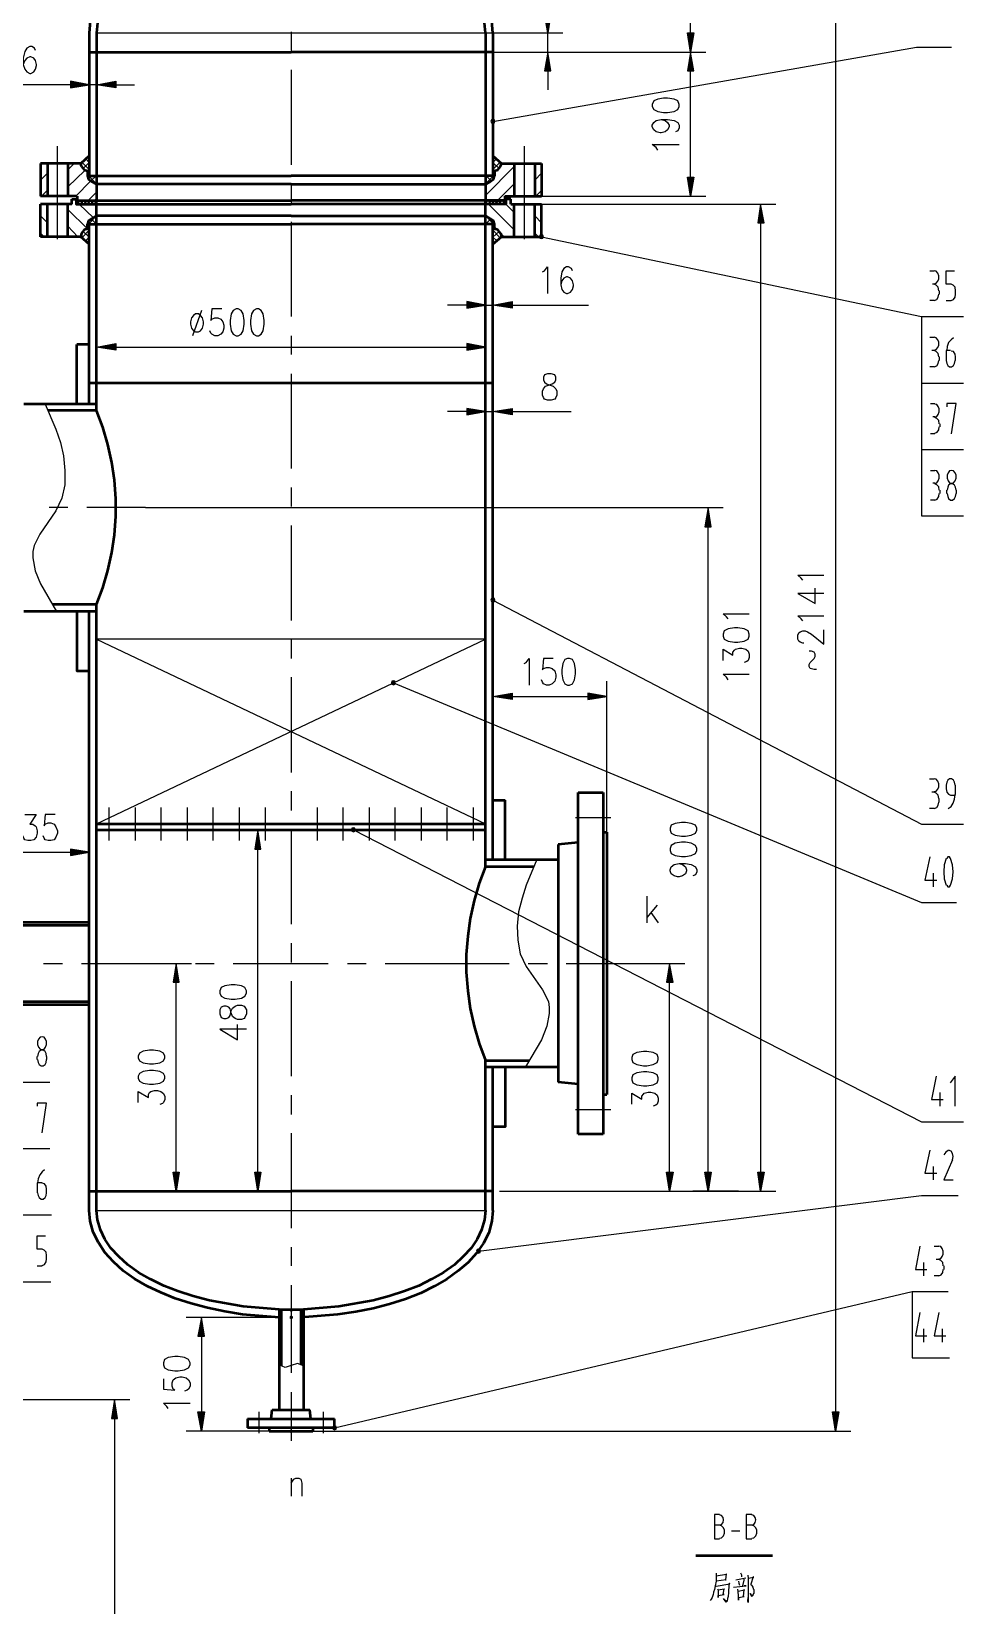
# Model space of a CAD drawing. Header units: millimetres. Extents: x -892 to 4698, y -3687 to 4524.
# Drawn here: x 1152 to 2379, y -521 to 1551 of the extents above; entities that cross this region are included whole.
import ezdxf

# ---------------------------------------------------------------- set-up
doc = ezdxf.new("R2010")
doc.units = ezdxf.units.MM
doc.layers.add('1', color=7, linetype='Continuous')

msp = doc.modelspace()

# ---------------------------------------------------------------- hatches: boundary and pattern name
h = msp.add_hatch(color=0)
h.dxf.hatch_style = 2
h.paths.add_polyline_path([(1827.3, 1574.2), (1835.8, 1574.2), (1831.9, 1549.4)])
h = msp.add_hatch(color=0)
h.dxf.hatch_style = 2
h.paths.add_polyline_path([(2015.6, 1549.4), (2024.1, 1549.4), (2019.5, 1524)])
h = msp.add_hatch(color=0)
h.dxf.hatch_style = 2
h.paths.add_polyline_path([(1827.3, 1499.2), (1835.8, 1499.2), (1831.9, 1524)])
h = msp.add_hatch(color=0)
h.dxf.hatch_style = 2
h.paths.add_polyline_path([(2015.6, 1499.2), (2024.1, 1499.2), (2019.5, 1524)])
h = msp.add_hatch(color=0)
h.dxf.hatch_style = 2
h.paths.add_polyline_path([(1203, 1485.5), (1203, 1477), (1227.7, 1481)])
h = msp.add_hatch(color=0)
h.dxf.hatch_style = 2
h.paths.add_polyline_path([(1262.9, 1485.5), (1262.9, 1477), (1237.5, 1481)])
h = msp.add_hatch(color=0)
h.dxf.hatch_style = 2
h.paths.add_polyline_path([(2015.6, 1359.1), (2024.1, 1359.1), (2019.5, 1334.3)])
h = msp.add_hatch(color=0)
h.dxf.hatch_style = 2
h.paths.add_polyline_path([(1237.5, 1322.6), (1236.8, 1323.2), (1236.8, 1324.5), (1237.5, 1325.2), (1238.8, 1324.5), (1238.8, 1323.2)])
h = msp.add_hatch(color=0)
h.dxf.hatch_style = 2
h.paths.add_polyline_path([(2108.2, 1299.1), (2116.6, 1299.1), (2112.1, 1323.9)])
h = msp.add_hatch(color=0)
h.dxf.hatch_style = 2
h.paths.add_polyline_path([(1725, 1195.5), (1725, 1187), (1749.7, 1190.9)])
h = msp.add_hatch(color=0)
h.dxf.hatch_style = 2
h.paths.add_polyline_path([(1784.9, 1195.5), (1784.9, 1187), (1759.5, 1190.9)])
h = msp.add_hatch(color=0)
h.dxf.hatch_style = 2
h.paths.add_polyline_path([(1262.9, 1140.1), (1262.9, 1131.6), (1237.5, 1135.6)])
h = msp.add_hatch(color=0)
h.dxf.hatch_style = 2
h.paths.add_polyline_path([(1725, 1140.1), (1725, 1131.6), (1749.7, 1135.6)])
h = msp.add_hatch(color=0)
h.dxf.hatch_style = 2
h.paths.add_polyline_path([(1725, 1054.7), (1725, 1046.3), (1749.7, 1050.8)])
h = msp.add_hatch(color=0)
h.dxf.hatch_style = 2
h.paths.add_polyline_path([(1784.9, 1054.7), (1784.9, 1046.3), (1759.5, 1050.8)])
h = msp.add_hatch(color=0)
h.dxf.hatch_style = 2
h.paths.add_polyline_path([(2038.4, 899), (2046.9, 899), (2043, 924.4)])
h = msp.add_hatch(color=0)
h.dxf.hatch_style = 2
h.paths.add_polyline_path([(1784.9, 680), (1784.9, 671.5), (1759.5, 675.5)])
h = msp.add_hatch(color=0)
h.dxf.hatch_style = 2
h.paths.add_polyline_path([(1884.6, 680), (1884.6, 671.5), (1909.4, 675.5)])
h = msp.add_hatch(color=0)
h.dxf.hatch_style = 2
h.paths.add_polyline_path([(1446, 474.7), (1453.9, 474.7), (1450, 500.1)])
h = msp.add_hatch(color=0)
h.dxf.hatch_style = 2
h.paths.add_polyline_path([(1203, 474.7), (1203, 466.3), (1227.7, 470.8)])
h = msp.add_hatch(color=0)
h.dxf.hatch_style = 2
h.paths.add_polyline_path([(1338.5, 299.4), (1346.3, 299.4), (1342.4, 324.2)])
h = msp.add_hatch(color=0)
h.dxf.hatch_style = 2
h.paths.add_polyline_path([(1988.3, 299.4), (1996.7, 299.4), (1992.2, 324.2)])
h = msp.add_hatch(color=0)
h.dxf.hatch_style = 2
h.paths.add_polyline_path([(1159.2, 157.8), (1169.3, 157.8)])
h = msp.add_hatch(color=0)
h.dxf.hatch_style = 2
h.paths.add_polyline_path([(1170.7, 152.1), (1179.2, 152.1)])
h = msp.add_hatch(color=0)
h.dxf.hatch_style = 2
h.paths.add_polyline_path([(1174.1, 160.9), (1175.9, 160.9)])
h = msp.add_hatch(color=0)
h.dxf.hatch_style = 2
h.paths.add_polyline_path([(1180.8, 157.8), (1190.9, 157.8)])
h = msp.add_hatch(color=0)
h.dxf.hatch_style = 2
h.paths.add_polyline_path([(1341.9, 152.6), (1342.4, 152.6)])
h = msp.add_hatch(color=0)
h.dxf.hatch_style = 2
h.paths.add_polyline_path([(1381.3, 149.7), (1381.7, 149.5)])
h = msp.add_hatch(color=0)
h.dxf.hatch_style = 2
h.paths.add_polyline_path([(1156.1, 140.9), (1169.3, 140.9)])
h = msp.add_hatch(color=0)
h.dxf.hatch_style = 2
h.paths.add_polyline_path([(1180.8, 140.9), (1194.1, 140.9)])
h = msp.add_hatch(color=0)
h.dxf.hatch_style = 2
h.paths.add_polyline_path([(1197, 135.7), (1196.8, 135.7)])
h = msp.add_hatch(color=0)
h.dxf.hatch_style = 2
h.paths.add_polyline_path([(1293.7, 142.9), (1287.4, 142.9)])
h = msp.add_hatch(color=0)
h.dxf.hatch_style = 2
h.paths.add_polyline_path([(1358.8, 137.8), (1359, 137.8)])
h = msp.add_hatch(color=0)
h.dxf.hatch_style = 2
h.paths.add_polyline_path([(1338.5, 49.2), (1346.3, 49.2), (1342.4, 24.4)])
h = msp.add_hatch(color=0)
h.dxf.hatch_style = 2
h.paths.add_polyline_path([(1446, 49.2), (1453.9, 49.2), (1450, 24.4)])
h = msp.add_hatch(color=0)
h.dxf.hatch_style = 2
h.paths.add_polyline_path([(1988.3, 49.2), (1996.7, 49.2), (1992.2, 24.4)])
h = msp.add_hatch(color=0)
h.dxf.hatch_style = 2
h.paths.add_polyline_path([(2038.4, 49.2), (2046.9, 49.2), (2043, 24.4)])
h = msp.add_hatch(color=0)
h.dxf.hatch_style = 2
h.paths.add_polyline_path([(2108.2, 49.2), (2116.6, 49.2), (2112.1, 24.4)])
h = msp.add_hatch(color=0)
h.dxf.hatch_style = 2
h.paths.add_polyline_path([(1371.1, -166.5), (1379.6, -166.5), (1375.7, -141.8)])
h = msp.add_hatch(color=0)
h.dxf.hatch_style = 2
h.paths.add_polyline_path([(1493.6, -134.6), (1491.7, -133.3), (1491.7, -130.7), (1493.6, -129.4), (1496.2, -130.7), (1496.2, -133.3)])
h = msp.add_hatch(color=0)
h.dxf.hatch_style = 2
h.paths.add_polyline_path([(1493.6, -144.4), (1491.7, -143.1), (1491.7, -140.5), (1493.6, -139.2), (1496.2, -140.5), (1496.2, -143.1)])
h = msp.add_hatch(color=0)
h.dxf.hatch_style = 2
h.paths.add_polyline_path([(1257, -274.7), (1264.9, -274.7), (1261, -250)])
h = msp.add_hatch(color=0)
h.dxf.hatch_style = 2
h.paths.add_polyline_path([(1371.1, -266.3), (1379.6, -266.3), (1375.7, -291.7)])
h = msp.add_hatch(color=0)
h.dxf.hatch_style = 2
h.paths.add_polyline_path([(2206.6, -266.3), (2215.1, -266.3), (2210.5, -291.7)])
h = msp.add_hatch(color=0)
h.dxf.hatch_style = 2
h.paths.add_polyline_path([(1493.6, -294.3), (1491.7, -293), (1491.7, -290.4), (1493.6, -289.1), (1496.2, -290.4), (1496.2, -293)])

# ---------------------------------------------------------------- linework, layer by layer
at = {"layer": '1', "color": 0, "lineweight": 25}
for points in [[(2210.5, 1825.1), (2210.5, -266.3)], [(2019.5, 1549.4), (2019.5, 1655)], [(1827.3, 1574.2), (1835.8, 1574.2), (1831.9, 1549.4), (1827.3, 1574.2)], [(1237.5, 1549.4), (1749.7, 1549.4)], [(1493.6, 1550.7), (1493.6, 1525.9)], [(1734.7, 1549.4), (1851.4, 1549.4)], [(1831.9, 1524), (1831.9, 1549.4)], [(2015.6, 1549.4), (2024.1, 1549.4), (2019.5, 1524), (2015.6, 1549.4)], [(1157.3, 1525.9), (1156, 1529.2), (1152.1, 1531.1), (1149.5, 1531.1), (1145.6, 1529.2), (1143, 1524.6), (1141, 1516.1), (1141, 1507.7), (1143, 1501.2), (1145.6, 1497.9), (1149.5, 1495.9), (1150.8, 1495.9), (1154.7, 1497.9), (1157.3, 1501.2), (1158.6, 1506.4), (1158.6, 1507.7), (1157.3, 1512.9), (1154.7, 1516.1), (1150.8, 1517.5), (1149.5, 1517.5), (1145.6, 1516.1), (1143, 1512.9), (1141, 1507.7)], [(1599.2, 1524), (2039.7, 1524)], [(1734.7, 1524), (1851.4, 1524)], [(1749.7, 1524), (2039.7, 1524)], [(1759.5, 1432.7), (2317.4, 1530.5), (2363.6, 1530.5)], [(1827.3, 1499.2), (1835.8, 1499.2), (1831.9, 1524), (1827.3, 1499.2)], [(2015.6, 1499.2), (2024.1, 1499.2), (2019.5, 1524), (2015.6, 1499.2)], [(1493.6, 1500.5), (1493.6, 1375.4)], [(1831.9, 1499.2), (1831.9, 1474.4)], [(2019.5, 1359.1), (2019.5, 1499.2)], [(1203, 1481), (1102.6, 1481)], [(1203, 1485.5), (1203, 1477), (1227.7, 1481), (1203, 1485.5)], [(1227.7, 1484.2), (1227.7, 1460.8)], [(1237.5, 1481), (1227.7, 1481)], [(1262.9, 1485.5), (1262.9, 1477), (1237.5, 1481), (1262.9, 1485.5)], [(1237.5, 1484.2), (1237.5, 1460.8)], [(1262.9, 1481), (1287.7, 1481)], [(1969.4, 1452.3), (1971.3, 1448.4), (1976.5, 1445.8), (1984.3, 1444.5), (1989.6, 1444.5), (1998, 1445.8), (2003.2, 1448.4), (2004.6, 1452.3), (2004.6, 1454.9), (2003.2, 1459.5), (1998, 1462.1), (1989.6, 1463.4), (1984.3, 1463.4), (1976.5, 1462.1), (1971.3, 1459.5), (1969.4, 1454.9), (1969.4, 1452.3)], [(1759.5, 1435.3), (1757.6, 1434.7), (1756.9, 1432.7), (1757.6, 1430.8), (1759.5, 1430.1), (1761.5, 1430.8), (1762.1, 1432.7), (1761.5, 1434.7), (1759.5, 1435.3)], [(1759.5, 1434), (1758.2, 1433.4), (1758.9, 1431.4), (1760.2, 1431.4), (1760.8, 1433.4), (1759.5, 1434)], [(1981.1, 1435.3), (1986.3, 1434), (1989.6, 1431.4), (1991.5, 1427.5), (1991.5, 1425.6), (1989.6, 1421.7), (1986.3, 1419), (1981.1, 1417.7), (1979.8, 1417.7), (1974.6, 1419), (1971.3, 1421.7), (1969.4, 1425.6), (1969.4, 1427.5), (1971.3, 1431.4), (1974.6, 1434), (1981.1, 1435.3), (1989.6, 1435.3), (1998, 1434), (2003.2, 1431.4), (2004.6, 1427.5), (2004.6, 1424.3), (2003.2, 1420.3), (2000, 1419)], [(1186, 1277.6), (1186, 1400.1)], [(1801.2, 1277.6), (1801.2, 1400.1)], [(1976.5, 1394.9), (1974.6, 1398.2), (1969.4, 1402.1), (2004.6, 1402.1)], [(1199.7, 1368.9), (1208.2, 1377.3)], [(1199.7, 1346.7), (1221.9, 1368.2)], [(1216.6, 1377.3), (1219.3, 1379.3)], [(1227.7, 1369.5), (1218.6, 1378.6)], [(1219.3, 1370.2), (1227.7, 1378.6)], [(1227.7, 1378.6), (1223.2, 1383.2)], [(1225.1, 1366.9), (1227.7, 1370.2)], [(1749.7, 1335), (1787.5, 1373.4)], [(1759.5, 1378.6), (1764.1, 1383.2)], [(1768, 1370.2), (1759.5, 1378.6)], [(1759.5, 1369.5), (1768.6, 1378.6)], [(1762.1, 1366.9), (1759.5, 1370.2)], [(1770.6, 1377.3), (1768, 1379.3)], [(1163.9, 1355.2), (1173, 1364.3)], [(1210.1, 1334.3), (1229.7, 1353.9)], [(1225.8, 1359.1), (1227.7, 1361)], [(1237.5, 1350.6), (1227.1, 1361)], [(1229.7, 1353.9), (1236.8, 1361)], [(1237.5, 1359.7), (1236.2, 1361)], [(1236.2, 1351.3), (1237.5, 1353.2)], [(1493.6, 1350.6), (1493.6, 1325.9)], [(1749.7, 1359.7), (1751, 1361)], [(1749.7, 1350.6), (1760.2, 1361)], [(1751.7, 1351.3), (1749.7, 1353.2)], [(1757.6, 1353.9), (1750.4, 1361)], [(1761.5, 1359.1), (1759.5, 1361)], [(1765.4, 1328.5), (1787.5, 1350.6)], [(1814.9, 1355.2), (1823.4, 1364.3)], [(2015.6, 1359.1), (2024.1, 1359.1), (2019.5, 1334.3), (2015.6, 1359.1)], [(1165.2, 1334.3), (1173, 1342.1)], [(1210.8, 1328.5), (1208.8, 1330.4)], [(1212.1, 1324.5), (1216, 1328.5)], [(1216, 1323.9), (1212.1, 1327.8)], [(1219.9, 1323.9), (1216, 1328.5)], [(1216.6, 1323.9), (1220.6, 1328.5)], [(1224.5, 1323.9), (1220.6, 1328.5)], [(1221.2, 1323.9), (1225.1, 1328.5)], [(1229, 1323.9), (1225.1, 1328.5)], [(1225.8, 1323.9), (1229.7, 1328.5)], [(1226.4, 1328.5), (1237.5, 1339.5)], [(1233.6, 1323.9), (1229.7, 1328.5)], [(1230.3, 1323.9), (1234.2, 1328.5)], [(1237.5, 1324.5), (1234.2, 1328.5)], [(1234.2, 1323.9), (1237.5, 1327.2)], [(1749.7, 1324.5), (1753, 1328.5)], [(1753, 1323.9), (1749.7, 1327.2)], [(1757.6, 1323.9), (1753, 1328.5)], [(1753.6, 1323.9), (1757.6, 1328.5)], [(1761.5, 1323.9), (1757.6, 1328.5)], [(1758.2, 1323.9), (1762.1, 1328.5)], [(1766, 1323.9), (1762.1, 1328.5)], [(1762.8, 1323.9), (1766.7, 1328.5)], [(1770.6, 1323.9), (1766.7, 1328.5)], [(1767.3, 1323.9), (1771.2, 1328.5)], [(1775.2, 1324.5), (1771.2, 1328.5)], [(1771.9, 1323.9), (1775.2, 1327.8)], [(1816.2, 1334.3), (1823.4, 1341.5)], [(1823.4, 1334.3), (2039.7, 1334.3)], [(1173, 1299.1), (1163.9, 1308.3)], [(1173, 1321.3), (1169.7, 1323.9)], [(1225.8, 1291.3), (1199.7, 1316.7)], [(1233.6, 1305.6), (1214.7, 1323.9)], [(1227.1, 1297.2), (1237.5, 1308.3)], [(1237.5, 1305.6), (1236.2, 1307.6)], [(1760.8, 1297.2), (1749.7, 1308.3)], [(1749.7, 1305.6), (1751, 1307.6)], [(1787.5, 1290), (1753.6, 1323.9)], [(1787.5, 1312.8), (1776.5, 1323.9)], [(1823.4, 1299.1), (1814.9, 1308.3)], [(1823.4, 1321.3), (1820.8, 1323.9)], [(1823.4, 1323.9), (2132.3, 1323.9)], [(2108.2, 1299.1), (2116.6, 1299.1), (2112.1, 1323.9), (2108.2, 1299.1)], [(1168.4, 1280.9), (1163.9, 1285.4)], [(1212.7, 1280.9), (1199.7, 1294.6)], [(1218.6, 1279.6), (1227.7, 1289.4)], [(1227.7, 1280.2), (1219.3, 1288.1)], [(1228.4, 1297.2), (1225.8, 1299.8)], [(1227.7, 1288.7), (1225.8, 1291.3)], [(1237.5, 1297.2), (1230.3, 1304.3)], [(1235.5, 1297.2), (1237.5, 1299.1)], [(1493.6, 1300.4), (1493.6, 1176)], [(1749.7, 1297.2), (1756.9, 1304.3)], [(1751.7, 1297.2), (1749.7, 1299.1)], [(1758.9, 1297.2), (1761.5, 1299.8)], [(1759.5, 1288.7), (1762.1, 1291.3)], [(1768.6, 1279.6), (1759.5, 1289.4)], [(1759.5, 1280.2), (1768, 1288.1)], [(1764.7, 1290.7), (1761.5, 1293.9)], [(1774.5, 1280.9), (1768.6, 1286.7)], [(1819.5, 1280.9), (1814.9, 1285.4)], [(2112.1, 1299.1), (2112.1, 49.2)], [(1225.8, 1273.1), (1217.3, 1281.5)], [(1223.2, 1275.7), (1227.7, 1280.2)], [(1764.1, 1275.7), (1759.5, 1280.2)], [(1762.1, 1273.1), (1770.6, 1281.5)], [(1823.4, 1283.5), (1821.4, 1282.8), (1820.8, 1280.9), (1821.4, 1278.9), (1823.4, 1278.3), (1825.3, 1278.9), (1826, 1280.9), (1825.3, 1282.8), (1823.4, 1283.5)], [(1823.4, 1282.2), (1822.1, 1281.5), (1822.7, 1279.6), (1824, 1279.6), (1824.7, 1281.5), (1823.4, 1282.2)], [(1823.4, 1280.9), (2323.9, 1176), (2379.3, 1176)], [(1824.7, 1234.6), (1827.3, 1235.9), (1831.2, 1241.1), (1831.2, 1205.9)], [(1864.4, 1235.9), (1863.1, 1239.2), (1859.2, 1241.1), (1856.6, 1241.1), (1852.7, 1239.2), (1850.1, 1234.6), (1848.8, 1226.1), (1848.8, 1217.7), (1850.1, 1211.2), (1852.7, 1207.9), (1856.6, 1205.9), (1857.9, 1205.9), (1861.8, 1207.9), (1864.4, 1211.2), (1865.7, 1216.4), (1865.7, 1217.7), (1864.4, 1222.9), (1861.8, 1226.1), (1857.9, 1228.1), (1856.6, 1228.1), (1852.7, 1226.1), (1850.1, 1222.9), (1848.8, 1217.7)], [(2335, 1235.9), (2340.8, 1235.9)], [(2340.8, 1219), (2343.4, 1219.6), (2345.4, 1222.2), (2346.7, 1225.5), (2346.7, 1229.4), (2345.4, 1232.7), (2343.4, 1235.3), (2340.8, 1235.9)], [(2363, 1218.3), (2356.5, 1218.3), (2356.5, 1235.9), (2367.5, 1235.9)], [(1749.7, 1167.5), (1749.7, 1211.2)], [(1759.5, 1167.5), (1759.5, 1211.2)], [(2340.8, 1218.3), (2338.2, 1218.3)], [(2346.7, 1209.8), (2346, 1214.4), (2343.4, 1217), (2340.8, 1218.3)], [(2340.8, 1196.8), (2344.1, 1198.1), (2346, 1201.4), (2346.7, 1205.3)], [(2347.3, 1209.8), (2347.3, 1205.3)], [(2368.9, 1209.8), (2368.2, 1214.4), (2365.6, 1217), (2363, 1218.3)], [(2363, 1196.8), (2366.2, 1198.1), (2368.2, 1201.4), (2368.9, 1205.3)], [(2368.9, 1205.3), (2368.9, 1209.8)], [(1375.7, 1183.8), (1363.9, 1150.5)], [(1402.4, 1185.7), (1389.3, 1185.7), (1388, 1170.7), (1389.3, 1172.1), (1393.3, 1174), (1397.2, 1174), (1401.1, 1172.1), (1403.7, 1168.8), (1405, 1164.2), (1405, 1160.3), (1403.7, 1155.8), (1401.1, 1152.5), (1397.2, 1150.5), (1393.3, 1150.5), (1389.3, 1152.5), (1388, 1153.8), (1386.7, 1157.1)], [(1421.3, 1185.7), (1417.4, 1183.8), (1414.8, 1179.2), (1413.5, 1170.7), (1413.5, 1165.5), (1414.8, 1157.1), (1417.4, 1152.5), (1421.3, 1150.5), (1423.9, 1150.5), (1427.8, 1152.5), (1430.4, 1157.1), (1431.7, 1165.5), (1431.7, 1170.7), (1430.4, 1179.2), (1427.8, 1183.8), (1423.9, 1185.7), (1421.3, 1185.7)], [(1448, 1185.7), (1444.1, 1183.8), (1441.5, 1179.2), (1440.2, 1170.7), (1440.2, 1165.5), (1441.5, 1157.1), (1444.1, 1152.5), (1448, 1150.5), (1450.6, 1150.5), (1454.5, 1152.5), (1457.1, 1157.1), (1458.4, 1165.5), (1458.4, 1170.7), (1457.1, 1179.2), (1454.5, 1183.8), (1450.6, 1185.7), (1448, 1185.7)], [(1725, 1190.9), (1699.6, 1190.9)], [(1725, 1195.5), (1725, 1187), (1749.7, 1190.9), (1725, 1195.5)], [(1749.7, 1190.9), (1759.5, 1190.9)], [(1784.9, 1195.5), (1784.9, 1187), (1759.5, 1190.9), (1784.9, 1195.5)], [(1784.9, 1190.9), (1885.3, 1190.9)], [(2340.8, 1196.8), (2335, 1196.8)], [(2356.5, 1196.8), (2363, 1196.8)], [(1237.5, 1166.8), (1237.5, 1115.4)], [(1367.8, 1179.2), (1365.2, 1177.3), (1362.6, 1174), (1361.3, 1168.8), (1361.3, 1165.5), (1362.6, 1160.3), (1365.2, 1157.1), (1367.8, 1155.8), (1371.7, 1155.8), (1374.4, 1157.1), (1377, 1160.3), (1378.3, 1165.5), (1378.3, 1168.8), (1377, 1174), (1374.4, 1177.3), (1371.7, 1179.2), (1367.8, 1179.2)], [(2323.9, 1176), (2323.9, 1088), (2379.3, 1088)], [(1262.9, 1140.1), (1262.9, 1131.6), (1237.5, 1135.6), (1262.9, 1140.1)], [(1493.6, 1150.5), (1493.6, 1125.8)], [(1725, 1140.1), (1725, 1131.6), (1749.7, 1135.6), (1725, 1140.1)], [(1749.7, 1099.1), (1749.7, 1155.8)], [(2335, 1148.6), (2340.8, 1148.6)], [(2340.8, 1131.6), (2343.4, 1132.3), (2345.4, 1134.9), (2346.7, 1138.2), (2346.7, 1142.1), (2345.4, 1145.3), (2343.4, 1147.9), (2340.8, 1148.6)], [(2366.2, 1147.9), (2363, 1145.3), (2359.7, 1141.4), (2357.8, 1136.2), (2357.1, 1131)], [(1262.9, 1135.6), (1725, 1135.6)], [(2340.8, 1131), (2337.6, 1131)], [(2346.7, 1122.5), (2346, 1127.1), (2343.4, 1129.7), (2340.8, 1131)], [(2347.3, 1122.5), (2347.3, 1118)], [(2356.5, 1131), (2356.5, 1118)], [(2362.3, 1131), (2356.5, 1131)], [(2368.9, 1122.5), (2368.2, 1126.4), (2366.2, 1129.7), (2363, 1130.3)], [(2368.9, 1118), (2368.9, 1122.5)], [(1493.6, 1100.4), (1493.6, 975.9)], [(1831.2, 1100.4), (1827.3, 1099.1), (1826, 1095.8), (1826, 1092.5), (1827.3, 1089.3), (1829.9, 1087.3), (1835.1, 1085.4), (1839, 1084.1), (1842.3, 1080.8), (1843.6, 1077.6), (1843.6, 1072.3), (1842.3, 1069.1), (1841, 1067.1), (1836.4, 1065.8), (1831.2, 1065.8), (1827.3, 1067.1), (1826, 1069.1), (1824.7, 1072.3), (1824.7, 1077.6), (1826, 1080.8), (1828.6, 1084.1), (1832.5, 1085.4), (1837.7, 1087.3), (1841, 1089.3), (1842.3, 1092.5), (1842.3, 1095.8), (1841, 1099.1), (1836.4, 1100.4), (1831.2, 1100.4)], [(2340.8, 1109.5), (2335, 1109.5)], [(2340.8, 1109.5), (2344.1, 1110.8), (2346, 1114), (2346.7, 1118)], [(2356.5, 1118), (2357.1, 1114), (2358.4, 1111.4), (2361, 1109.5), (2363.6, 1109.5), (2366.2, 1111.4), (2367.5, 1114), (2368.2, 1118)], [(2323.9, 1088), (2323.9, 1000.7), (2379.3, 1000.7)], [(1169.7, 1060.6), (1184.1, 1027.4), (1189.9, 1009.8), (1193.8, 992.2), (1195.8, 973.3), (1195.8, 954.4), (1191.9, 936.8), (1184.1, 919.8), (1162.6, 889.2), (1155.4, 874.2), (1153.4, 866.4), (1153.4, 857.9), (1156.7, 841), (1163.9, 824), (1184.7, 787.5)], [(1749.7, 1042.4), (1749.7, 1070.4)], [(1759.5, 1042.4), (1759.5, 1070.4)], [(2335.6, 1061.3), (2341.5, 1061.3)], [(2341.5, 1043.7), (2344.1, 1044.3), (2346, 1046.9), (2347.3, 1050.2), (2347.3, 1054.1), (2346, 1057.4), (2344.1, 1060), (2341.5, 1060.6)], [(2363.6, 1021.5), (2369.5, 1061.3), (2357.1, 1061.3), (2357.1, 1056.7)], [(1725, 1050.8), (1699.6, 1050.8)], [(1725, 1054.7), (1725, 1046.3), (1749.7, 1050.8), (1725, 1054.7)], [(1749.7, 1050.8), (1759.5, 1050.8)], [(1784.9, 1054.7), (1784.9, 1046.3), (1759.5, 1050.8), (1784.9, 1054.7)], [(1784.9, 1050.8), (1862.5, 1050.8)], [(2341.5, 1043.7), (2338.9, 1043.7)], [(2347.3, 1034.5), (2346.7, 1039.1), (2344.1, 1041.7), (2341.5, 1043)], [(2341.5, 1021.5), (2335.6, 1021.5)], [(2341.5, 1022.2), (2344.7, 1023.5), (2346.7, 1026.7), (2347.3, 1030.6)], [(2348, 1034.5), (2348, 1030.6)], [(2323.9, 1000.7), (2323.9, 913.3), (2379.3, 913.3)], [(2335.6, 973.3), (2341.5, 973.3)], [(2341.5, 956.3), (2338.9, 956.3)], [(2341.5, 956.3), (2344.1, 957), (2346, 959.6), (2347.3, 962.9), (2347.3, 966.8), (2346, 970), (2344.1, 972.6), (2341.5, 973.3)], [(2347.3, 947.2), (2346.7, 951.8), (2344.1, 954.4), (2341.5, 955.7)], [(2363.6, 973.3), (2361, 972.6), (2359.1, 970), (2357.8, 966.8), (2357.8, 962.9), (2359.1, 959.6), (2361, 957), (2363.6, 956.3), (2366.2, 957), (2368.2, 959.6), (2369.5, 962.9), (2369.5, 966.8), (2368.2, 970), (2366.2, 972.6), (2363.6, 973.3)], [(2369.5, 947.2), (2368.9, 951.1), (2367.5, 953.7), (2364.9, 955.7), (2362.3, 955.7), (2359.7, 953.7), (2358.4, 951.1), (2357.8, 947.2)], [(1493.6, 950.5), (1493.6, 925.7)], [(2341.5, 934.2), (2335.6, 934.2)], [(2341.5, 934.2), (2344.7, 935.5), (2346.7, 938.7), (2347.3, 942.7)], [(2348, 947.2), (2348, 942.7)], [(2357.1, 942.7), (2357.1, 947.2)], [(2357.8, 942.7), (2358.4, 938.7), (2359.7, 936.1), (2362.3, 934.2), (2364.9, 934.2), (2367.5, 936.1), (2368.9, 938.7), (2369.5, 942.7)], [(2369.5, 947.2), (2369.5, 942.7)], [(1199.7, 924.4), (1174.9, 924.4)], [(1302, 924.4), (1224.5, 924.4)], [(1302, 924.4), (2062.6, 924.4)], [(2038.4, 899), (2046.9, 899), (2043, 924.4), (2038.4, 899)], [(1493.6, 900.9), (1493.6, 775.8)], [(2043, 49.2), (2043, 899)], [(2167.5, 828.6), (2165.5, 831.2), (2161, 835.1), (2195.5, 835.1)], [(2195.5, 811), (2161, 811), (2183.8, 798), (2183.8, 818.2)], [(1759.5, 805.1), (1757.6, 804.5), (1756.9, 802.5), (1757.6, 800.6), (1759.5, 799.9), (1761.5, 800.6), (1762.1, 802.5), (1761.5, 804.5), (1759.5, 805.1)], [(1759.5, 803.8), (1758.2, 803.2), (1758.9, 801.2), (1760.2, 801.2), (1760.8, 803.2), (1759.5, 803.8)], [(1759.5, 802.5), (2323.9, 507.3), (2379.3, 507.3)], [(2069.1, 777.8), (2067.1, 780.4), (2062.6, 784.3), (2097.1, 784.3)], [(2167.5, 775.2), (2165.5, 777.8), (2161, 781.7), (2195.5, 781.7)], [(1237.5, 508), (1749.7, 751.1), (1237.5, 751.1), (1749.7, 508)], [(1493.6, 750.4), (1493.6, 725.6)], [(2062.6, 755), (2063.9, 751.1), (2069.1, 748.4), (2077.5, 747.1), (2082.1, 747.1), (2090.6, 748.4), (2095.8, 751.1), (2097.1, 755), (2097.1, 757.6), (2095.8, 762.1), (2090.6, 764.7), (2082.1, 766), (2077.5, 766), (2069.1, 764.7), (2063.9, 762.1), (2062.6, 757.6), (2062.6, 755)], [(2168.8, 745.8), (2167.5, 745.8), (2164.2, 747.1), (2162.3, 748.4), (2161, 751.1), (2161, 756.3), (2162.3, 759.5), (2164.2, 760.8), (2167.5, 762.1), (2170.7, 762.1), (2174, 760.8), (2179.2, 757.6), (2195.5, 744.5), (2195.5, 763.4)], [(1800.6, 719.1), (1803.2, 720.4), (1807.1, 725.6), (1807.1, 690.4)], [(1839, 725.6), (1826, 725.6), (1824.7, 710.6), (1826, 712.6), (1829.9, 713.9), (1833.8, 713.9), (1837.7, 712.6), (1841, 709.3), (1842.3, 704.1), (1842.3, 700.9), (1841, 695.7), (1837.7, 692.4), (1833.8, 690.4), (1829.9, 690.4), (1826, 692.4), (1824.7, 694.4), (1823.4, 697.6)], [(1857.9, 725.6), (1854, 724.3), (1851.4, 719.1), (1850.1, 710.6), (1850.1, 705.4), (1851.4, 697.6), (1854, 692.4), (1857.9, 690.4), (1860.5, 690.4), (1864.4, 692.4), (1867, 697.6), (1868.3, 705.4), (1868.3, 710.6), (1867, 719.1), (1864.4, 724.3), (1860.5, 725.6), (1857.9, 725.6)], [(2062.6, 723), (2062.6, 738), (2075.6, 730.2), (2075.6, 734.1), (2077.5, 736.7), (2078.8, 738), (2084.1, 739.3), (2087.3, 739.3), (2092.5, 738), (2095.8, 735.4), (2097.1, 731.5), (2097.1, 726.9), (2095.8, 723), (2093.8, 721.7), (2090.6, 720.4)], [(2185.7, 711.3), (2182.5, 711.3), (2177.3, 712.6), (2175.9, 715.2), (2175.9, 717.8), (2177.3, 720.4), (2182.5, 725.6), (2183.8, 728.2), (2183.8, 731.5), (2182.5, 734.1), (2179.2, 735.4), (2175.9, 735.4)], [(2069.1, 697.6), (2067.1, 700.9), (2062.6, 704.8), (2097.1, 704.8)], [(1493.6, 700.9), (1493.6, 575.7)], [(1628.5, 696.3), (1626.6, 695.7), (1625.9, 693.7), (1626.6, 691.7), (1628.5, 691.1), (1630.5, 691.7), (1631.1, 693.7), (1630.5, 695.7), (1628.5, 696.3)], [(1628.5, 695), (1627.2, 694.4), (1627.9, 692.4), (1629.2, 692.4), (1629.8, 694.4), (1628.5, 695)], [(1628.5, 693.7), (2323.9, 404.3), (2370.2, 404.3)], [(1759.5, 590.1), (1759.5, 695.7)], [(1909.4, 496.9), (1909.4, 695.7)], [(1784.9, 680), (1784.9, 671.5), (1759.5, 675.5), (1784.9, 680)], [(1784.9, 675.5), (1884.6, 675.5)], [(1884.6, 680), (1884.6, 671.5), (1909.4, 675.5), (1884.6, 680)], [(2334.3, 567.3), (2340.8, 567.3)], [(2340.8, 550.3), (2343.4, 551), (2345.4, 553.6), (2346.7, 556.8), (2346.7, 560.8), (2345.4, 564), (2343.4, 566.6), (2340.8, 567.3)], [(2368.2, 558.8), (2367.5, 562.7), (2366.2, 565.3), (2363.6, 567.3), (2361, 567.3), (2358.4, 565.3), (2357.1, 562.7), (2356.5, 558.8)], [(1493.6, 551), (1493.6, 525.6)], [(2340.8, 549.7), (2337.6, 549.7)], [(2346.7, 541.2), (2346, 545.8), (2343.4, 548.4), (2340.8, 549.7)], [(2346.7, 541.2), (2346.7, 536.6)], [(2356.5, 558.8), (2356.5, 554.2)], [(2356.5, 554.2), (2357.1, 549.7), (2359.7, 547.1), (2362.3, 545.8)], [(2359.1, 528.2), (2363, 530.8), (2365.6, 535.3), (2367.5, 540.6), (2368.2, 546.4)], [(2362.3, 545.8), (2368.9, 545.8)], [(2368.9, 546.4), (2368.9, 558.8)], [(1143, 520.3), (1158, 520.3), (1149.5, 507.3), (1153.4, 507.3), (1156.7, 505.4), (1158, 504.1), (1159.3, 498.8), (1159.3, 495.6), (1158, 490.4), (1154.7, 487.1), (1150.8, 485.8), (1146.9, 485.8), (1143, 487.1), (1141.7, 489.1), (1140.4, 492.3)], [(1182.8, 520.3), (1169.7, 520.3), (1168.4, 505.4), (1169.7, 507.3), (1173.6, 509.3), (1177.5, 509.3), (1181.5, 507.3), (1184.1, 504.1), (1186, 498.8), (1186, 495.6), (1184.1, 490.4), (1181.5, 487.1), (1177.5, 485.8), (1173.6, 485.8), (1169.7, 487.1), (1168.4, 489.1), (1167.1, 492.3)], [(1253.8, 529.5), (1253.8, 485.8)], [(1288.3, 529.5), (1288.3, 485.8)], [(1322.2, 529.5), (1322.2, 485.8)], [(1356.8, 529.5), (1356.8, 485.8)], [(1390.6, 529.5), (1390.6, 485.8)], [(1425.2, 529.5), (1425.2, 485.8)], [(1459.7, 529.5), (1459.7, 485.8)], [(1528.2, 529.5), (1528.2, 485.8)], [(1562, 529.5), (1562, 485.8)], [(1596.6, 529.5), (1596.6, 485.8)], [(1630.5, 529.5), (1630.5, 485.8)], [(1665, 529.5), (1665, 485.8)], [(1698.9, 529.5), (1698.9, 485.8)], [(1733.4, 529.5), (1733.4, 485.8)], [(2340.8, 528.2), (2334.3, 528.2)], [(2340.8, 528.2), (2344.1, 529.5), (2346, 532.7), (2346.7, 536.6)], [(1450, 500.1), (1429.8, 500.1)], [(1446, 474.7), (1453.9, 474.7), (1450, 500.1), (1446, 474.7)], [(1493.6, 500.8), (1493.6, 375.7)], [(1575.7, 502.8), (1573.8, 502.1), (1573.1, 500.1), (1573.8, 498.2), (1575.7, 497.5), (1577.7, 498.2), (1578.3, 500.1), (1577.7, 502.1), (1575.7, 502.8)], [(1575.7, 501.4), (1574.4, 500.8), (1575.1, 498.8), (1576.4, 498.8), (1577, 500.8), (1575.7, 501.4)], [(1575.7, 500.1), (2323.9, 115.6), (2379.3, 115.6)], [(1868.3, 516.4), (1914.6, 516.4)], [(1992.8, 499.5), (1994.1, 495.6), (1999.3, 493), (2007.8, 491.7), (2013, 491.7), (2020.8, 493), (2026.1, 495.6), (2028, 499.5), (2028, 502.1), (2026.1, 506), (2020.8, 508.6), (2013, 509.9), (2007.8, 509.9), (1999.3, 508.6), (1994.1, 506), (1992.8, 502.1), (1992.8, 499.5)], [(1227.7, 451.9), (1227.7, 490.4)], [(1992.8, 472.8), (1994.1, 468.9), (1999.3, 466.3), (2007.8, 465), (2013, 465), (2020.8, 466.3), (2026.1, 468.9), (2028, 472.8), (2028, 475.4), (2026.1, 479.3), (2020.8, 482.6), (2013, 483.9), (2007.8, 483.9), (1999.3, 482.6), (1994.1, 479.3), (1992.8, 475.4), (1992.8, 472.8)], [(1104.6, 470.8), (1203, 470.8)], [(1203, 474.7), (1203, 466.3), (1227.7, 470.8), (1203, 474.7)], [(1450, 49.2), (1450, 474.7)], [(1817.5, 461), (1803.2, 427.2), (1798, 410.2), (1793.4, 392), (1791.4, 373.1), (1792.1, 354.8), (1795.4, 336.6), (1803.2, 320.3), (1824.7, 289.6), (1832.5, 274), (1833.8, 266.2), (1833.8, 258.4), (1830.5, 241.4), (1823.4, 223.8), (1802.5, 188)], [(2335, 464.3), (2328.4, 433.7), (2344.1, 433.7)], [(2356.5, 462.3), (2353.9, 453.9), (2353.2, 444.8), (2353.9, 435.6), (2356.5, 427.2)], [(2357.1, 427.2), (2358.4, 425.2), (2361, 425.2), (2362.3, 427.2), (2364.9, 435.6), (2365.6, 444.8), (2364.9, 453.9), (2362.3, 462.3), (2361, 464.3), (2358.4, 464.3), (2357.1, 462.3)], [(2004.6, 455.8), (2009.1, 454.5), (2013, 451.3), (2014.3, 447.4), (2014.3, 446.1), (2013, 442.1), (2009.1, 439.5), (2004.6, 438.2), (2002.6, 438.2), (1998, 439.5), (1994.1, 442.1), (1992.8, 446.1), (1992.8, 447.4), (1994.1, 451.3), (1998, 454.5), (2004.6, 455.8), (2013, 455.8), (2020.8, 454.5), (2026.1, 451.3), (2028, 447.4), (2028, 444.8), (2026.1, 440.8), (2022.8, 439.5)], [(2339.5, 442.8), (2339.5, 425.2)], [(1962.2, 412.8), (1962.2, 377.6)], [(1975.9, 401.1), (1962.2, 384.8)], [(1967.4, 391.3), (1977.2, 377.6)], [(1493.6, 350.9), (1493.6, 325.5)], [(1167.8, 324.2), (1192.5, 324.2)], [(1217.9, 324.2), (1342.4, 324.2)], [(1327.4, 324.2), (1362.6, 324.2)], [(1338.5, 299.4), (1346.3, 299.4), (1342.4, 324.2), (1338.5, 299.4)], [(1367.8, 324.2), (1392.6, 324.2)], [(1417.4, 324.2), (1542.5, 324.2)], [(1567.9, 324.2), (1592.7, 324.2)], [(1617.4, 324.2), (1685.9, 324.2), (1781, 324.2)], [(1805.8, 324.2), (1831.2, 324.2)], [(1856, 324.2), (1951.1, 324.2)], [(1951.1, 324.2), (2012.4, 324.2)], [(1988.3, 299.4), (1996.7, 299.4), (1992.2, 324.2), (1988.3, 299.4)], [(1342.4, 49.2), (1342.4, 299.4)], [(1399.8, 285.1), (1401.7, 281.2), (1406.3, 278.6), (1414.8, 277.3), (1420, 277.3), (1428.4, 278.6), (1433, 281.2), (1435, 285.1), (1435, 288.3), (1433, 292.3), (1428.4, 294.9), (1420, 296.2), (1414.8, 296.2), (1406.3, 294.9), (1401.7, 292.3), (1399.8, 288.3), (1399.8, 285.1)], [(1493.6, 300.7), (1493.6, 175.6)], [(1992.2, 49.2), (1992.2, 299.4)], [(1399.8, 257.7), (1401.7, 253.2), (1405, 251.8), (1408.2, 251.8), (1411.5, 253.2), (1413.5, 255.8), (1414.8, 261.6), (1416.7, 265.5), (1420, 268.1), (1423.2, 269.4), (1428.4, 269.4), (1431.7, 268.1), (1433, 266.8), (1435, 262.9), (1435, 257.7), (1433, 253.2), (1431.7, 251.8), (1428.4, 250.5), (1423.2, 250.5), (1420, 251.8), (1416.7, 254.5), (1414.8, 259), (1413.5, 264.2), (1411.5, 266.8), (1408.2, 268.1), (1405, 268.1), (1401.7, 266.8), (1399.8, 262.9), (1399.8, 257.7)], [(1435, 237.5), (1399.8, 237.5), (1423.2, 223.8), (1423.2, 244)], [(1072.6, 214), (1130, -94.9), (1177.5, -94.9)], [(1165.8, 227.7), (1163.2, 227.1), (1161.2, 224.5), (1159.9, 221.2), (1159.9, 217.3), (1161.2, 214), (1163.2, 211.4), (1165.8, 210.8), (1168.4, 211.4), (1170.4, 214), (1171.7, 217.3), (1171.7, 221.2), (1170.4, 224.5), (1168.4, 227.1), (1165.8, 227.7)], [(1171.7, 201.7), (1171, 205.6), (1169.7, 208.2), (1167.1, 210.1), (1164.5, 210.1), (1161.9, 208.2), (1160.6, 205.6), (1159.9, 201.7)], [(1292.2, 199.7), (1294.2, 195.8), (1298.8, 193.2), (1307.2, 191.9), (1312.4, 191.9), (1320.9, 193.2), (1325.5, 195.8), (1327.4, 199.7), (1327.4, 202.3), (1325.5, 206.2), (1320.9, 208.8), (1312.4, 210.1), (1307.2, 210.1), (1298.8, 208.8), (1294.2, 206.2), (1292.2, 202.3), (1292.2, 199.7)], [(1942.6, 197.8), (1943.9, 193.8), (1949.2, 191.2), (1957.6, 189.3), (1962.2, 189.3), (1970.7, 191.2), (1975.9, 193.8), (1977.2, 197.8), (1977.2, 200.4), (1975.9, 204.3), (1970.7, 206.9), (1962.2, 208.2), (1957.6, 208.2), (1949.2, 206.9), (1943.9, 204.3), (1942.6, 200.4), (1942.6, 197.8)], [(1159.3, 197.8), (1159.3, 201.7)], [(1159.9, 197.8), (1160.6, 193.8), (1161.9, 191.2), (1164.5, 189.3), (1167.1, 189.3), (1169.7, 191.2), (1171, 193.8), (1171.7, 197.8)], [(1171.7, 201.7), (1171.7, 197.8)], [(1130, 80.5), (1130, 167.8), (1176.2, 167.8)], [(1292.2, 173), (1294.2, 169.1), (1298.8, 166.5), (1307.2, 165.2), (1312.4, 165.2), (1320.9, 166.5), (1325.5, 169.1), (1327.4, 173), (1327.4, 175.6), (1325.5, 179.5), (1320.9, 182.1), (1312.4, 183.4), (1307.2, 183.4), (1298.8, 182.1), (1294.2, 179.5), (1292.2, 175.6), (1292.2, 173)], [(1942.6, 171), (1943.9, 167.1), (1949.2, 164.5), (1957.6, 163.2), (1962.2, 163.2), (1970.7, 164.5), (1975.9, 167.1), (1977.2, 171), (1977.2, 173.6), (1975.9, 177.6), (1970.7, 180.2), (1962.2, 181.5), (1957.6, 181.5), (1949.2, 180.2), (1943.9, 177.6), (1942.6, 173.6), (1942.6, 171)], [(2343.4, 175.6), (2336.9, 145), (2352.6, 145)], [(2368.2, 136.5), (2368.2, 175.6), (2361.7, 167.1)], [(1292.2, 141.1), (1292.2, 155.4), (1305.9, 147.6), (1305.9, 151.5), (1307.2, 154.1), (1309.2, 155.4), (1313.7, 156.7), (1317.7, 156.7), (1322.2, 155.4), (1325.5, 152.8), (1327.4, 148.9), (1327.4, 145), (1325.5, 141.1), (1324.2, 139.8), (1320.9, 138.5)], [(1493.6, 150.8), (1493.6, 125.4)], [(1942.6, 139.1), (1942.6, 153.4), (1955.7, 145.6), (1955.7, 149.5), (1957.6, 152.1), (1958.9, 153.4), (1964.1, 154.7), (1967.4, 154.7), (1972.6, 153.4), (1975.9, 150.8), (1977.2, 146.9), (1977.2, 143), (1975.9, 139.1), (1973.9, 137.8), (1970.7, 136.5)], [(2348, 154.1), (2348, 136.5)], [(1165.8, 101.3), (1171.7, 140.4), (1159.3, 140.4), (1159.3, 136.5)], [(1868.3, 131.9), (1914.6, 131.9)], [(1493.6, 100.7), (1493.6, -24.5)], [(1130, -6.9), (1130, 80.5), (1176.2, 80.5)], [(2335, 78.5), (2328.4, 47.9), (2344.1, 47.9)], [(2359.1, 77.8), (2355.8, 75.9), (2353.2, 72)], [(2364.9, 65.5), (2353.2, 39.4), (2365.6, 39.4)], [(2364.9, 65.5), (2365.6, 70), (2364.9, 73.9), (2363, 77.2), (2359.7, 78.5)], [(1169.1, 52.4), (1165.8, 49.8), (1162.6, 45.9), (1160.6, 40.7), (1159.9, 35.5)], [(1338.5, 49.2), (1346.3, 49.2), (1342.4, 24.4), (1338.5, 49.2)], [(1446, 49.2), (1453.9, 49.2), (1450, 24.4), (1446, 49.2)], [(1988.3, 49.2), (1996.7, 49.2), (1992.2, 24.4), (1988.3, 49.2)], [(2038.4, 49.2), (2046.9, 49.2), (2043, 24.4), (2038.4, 49.2)], [(2108.2, 49.2), (2116.6, 49.2), (2112.1, 24.4), (2108.2, 49.2)], [(2339.5, 57), (2339.5, 39.4)], [(1159.3, 35.5), (1159.3, 22.4)], [(1165.8, 35.5), (1159.3, 35.5)], [(1159.9, 22.4), (1160.6, 18.5), (1161.9, 15.9), (1164.5, 14), (1167.1, 14), (1169.7, 15.9), (1171, 18.5), (1171.7, 22.4)], [(1171.7, 27), (1171, 30.9), (1169.1, 34.2), (1165.8, 34.8)], [(1171.7, 22.4), (1171.7, 27)], [(1334.6, 24.4), (1470.2, 24.4)], [(1334.6, 24.4), (1362.6, 24.4)], [(1768, 24.4), (2132.3, 24.4)], [(1980.4, 24.4), (2012.4, 24.4)], [(2082.8, 24.4), (2022.8, 24.4)], [(1740.6, -54.5), (2323.9, 18.5), (2372.1, 18.5)], [(1130, -94.9), (1130, -6.9), (1178.2, -6.9)], [(1237.5, -1), (1749.7, -1)], [(1165.8, -51.8), (1159.3, -51.8), (1159.3, -34.2), (1170.4, -34.2)], [(1171.7, -60.3), (1171, -55.8), (1168.4, -53.1), (1165.8, -51.8)], [(1171.7, -64.9), (1171.7, -60.3)], [(1493.6, -49.2), (1493.6, -74)], [(1740.6, -51.8), (1738.7, -52.5), (1738, -54.5), (1738.7, -56.4), (1740.6, -57.1), (1742.6, -56.4), (1743.2, -54.5), (1742.6, -52.5), (1740.6, -51.8)], [(1740.6, -53.1), (1739.3, -53.8), (1740, -55.8), (1741.3, -55.8), (1741.9, -53.8), (1740.6, -53.1)], [(2321.9, -47.9), (2316.1, -78.6), (2331.1, -78.6)], [(2340.8, -47.9), (2346.7, -47.9)], [(2346.7, -64.9), (2349.3, -64.2), (2351.3, -61.6), (2352.6, -58.4), (2352.6, -54.5), (2351.3, -51.2), (2349.3, -48.6), (2346.7, -47.9)], [(1159.3, -74), (1165.8, -74)], [(1165.8, -73.4), (1169.1, -72), (1171, -68.8), (1171.7, -64.9)], [(2326.5, -69.4), (2326.5, -87)], [(2346.7, -65.5), (2343.4, -65.5)], [(2352.6, -74), (2351.9, -69.4), (2349.3, -66.8), (2346.7, -65.5)], [(2346.7, -87), (2350, -85.7), (2351.9, -82.5), (2352.6, -78.6)], [(2353.2, -74), (2353.2, -78.6)], [(1493.6, -99.4), (1493.6, -197.8)], [(1493.6, -100.7), (1493.6, -165.2)], [(2346.7, -87), (2340.8, -87)], [(1551, -287.1), (2311.5, -107.9), (2359.1, -107.9)], [(2311.5, -107.9), (2311.5, -195.2), (2361, -195.2)], [(1478, -141.8), (1355.5, -141.8)], [(1371.1, -166.5), (1379.6, -166.5), (1375.7, -141.8), (1371.1, -166.5)], [(2321.9, -135.3), (2316.1, -165.9), (2331.1, -165.9)], [(2346.7, -135.3), (2340.8, -165.9), (2355.8, -165.9)], [(2326.5, -156.8), (2326.5, -174.4)], [(2351.3, -156.8), (2351.3, -174.4)], [(1375.7, -166.5), (1375.7, -266.3)], [(1325.5, -204.3), (1326.8, -208.3), (1332, -210.9), (1340.5, -212.2), (1345, -212.2), (1353.5, -210.9), (1358.7, -208.3), (1360.7, -204.3), (1360.7, -201.7), (1358.7, -197.2), (1353.5, -194.6), (1345, -193.3), (1340.5, -193.3), (1332, -194.6), (1326.8, -197.2), (1325.5, -201.7), (1325.5, -204.3)], [(1509.9, -205.6), (1502.1, -202.4), (1493.6, -205), (1485.8, -207.6), (1478, -204.3)], [(1493.6, -190), (1493.6, -214.8)], [(1325.5, -222.6), (1325.5, -236.3), (1340.5, -237.6), (1338.5, -236.3), (1337.2, -232.4), (1337.2, -227.8), (1338.5, -223.9), (1341.8, -221.3), (1347, -220), (1350.2, -220), (1355.5, -221.3), (1358.7, -223.9), (1360.7, -227.8), (1360.7, -232.4), (1358.7, -236.3), (1356.8, -237.6), (1353.5, -238.9)], [(1493.6, -240.2), (1493.6, -304.1)], [(1042, -250), (1281.2, -250)], [(1257, -274.7), (1264.9, -274.7), (1261, -250), (1257, -274.7)], [(1332, -261.7), (1330, -259.1), (1325.5, -254.5), (1360.7, -254.5)], [(1371.1, -266.3), (1379.6, -266.3), (1375.7, -291.7), (1371.1, -266.3)], [(1451.3, -266.3), (1451.3, -294.3)], [(1536, -266.3), (1536, -294.3)], [(2206.6, -266.3), (2215.1, -266.3), (2210.5, -291.7), (2206.6, -266.3)], [(1261, -274.7), (1261, -1404.1)], [(1551, -284.5), (1549, -285.2), (1548.4, -287.1), (1549, -289.1), (1551, -289.7), (1552.9, -289.1), (1553.6, -287.1), (1552.9, -285.2), (1551, -284.5)], [(1551, -285.8), (1549.7, -286.5), (1550.3, -288.4), (1551.6, -288.4), (1552.3, -286.5), (1551, -285.8)], [(1464.9, -291.7), (1355.5, -291.7)], [(1522.3, -291.7), (2230.7, -291.7)], [(1493.6, -353.6), (1493.6, -377)], [(1493.6, -360.1), (1497.5, -354.9), (1500.1, -353.6), (1504, -353.6), (1506.7, -354.9), (1508, -360.1), (1508, -377)], [(2058, -401.2), (2051.5, -401.2), (2051.5, -433.1)], [(2058, -414.8), (2060.6, -414.2), (2062.6, -411.6), (2063.2, -408.3), (2062.6, -405.1), (2060.6, -402.5), (2058, -401.8)], [(2100.4, -401.2), (2093.2, -401.2), (2093.2, -433.1)], [(2100.4, -414.8), (2103, -414.2), (2104.9, -411.6), (2105.6, -408.3), (2104.9, -405.1), (2103, -402.5), (2100.4, -401.8)], [(2058, -415.5), (2051.5, -415.5)], [(2051.5, -433.1), (2058, -433.1)], [(2058, -432.4), (2060.6, -431.8), (2063.2, -429.2), (2064.5, -425.9), (2064.5, -422), (2063.2, -418.8), (2060.6, -416.1), (2058, -415.5)], [(2073.6, -422.7), (2084.7, -422.7)], [(2100.4, -415.5), (2093.2, -415.5)], [(2093.2, -433.1), (2100.4, -433.1)], [(2100.4, -432.4), (2103, -431.8), (2105.6, -429.2), (2106.9, -425.9), (2106.9, -422), (2105.6, -418.8), (2103, -416.1), (2100.4, -415.5)], [(2053.4, -478.7), (2053.4, -482), (2053.4, -489.1), (2052.1, -495), (2051.5, -500.2), (2050.2, -503.5), (2050.2, -504.1), (2049.5, -506.7), (2048.2, -510.6), (2046.9, -512.6), (2045.6, -514.6)], [(2052.8, -495.7), (2053.4, -495.7), (2071.7, -492.4), (2071, -491.7), (2070.4, -493.7), (2069.7, -504.1), (2069.1, -509.3), (2068.4, -511.9), (2067.8, -515.2), (2066.5, -516.5), (2063.2, -511.9), (2067.1, -515.9), (2067.8, -514.6)], [(2053.4, -482), (2067.1, -480), (2066.5, -479.4), (2065.8, -487.2), (2066.5, -487.2), (2053.4, -489.1)], [(2076.2, -497), (2093.2, -495), (2092.5, -495), (2090.6, -495)], [(2079.5, -487.2), (2092.5, -484.6)], [(2082.8, -489.1), (2083.4, -491.7), (2084.1, -494.4)], [(2085.4, -478.1), (2086.7, -480.7), (2086.7, -482), (2086.7, -483.3)], [(2089.9, -486.5), (2089.9, -487.8), (2088, -495)], [(2095.1, -481.3), (2095.8, -485.2), (2095.8, -517.2), (2095.1, -515.2), (2095.8, -510.6)], [(2095.8, -485.2), (2103, -483.9), (2102.3, -483.3), (2099, -493), (2099, -493.7), (2100.4, -494.4), (2101, -495.7), (2101.7, -497), (2102.3, -498.9), (2103, -500.2), (2103, -502.2), (2103, -504.8), (2101.7, -506.7), (2101.7, -508), (2100.4, -508.7), (2100.4, -509.3), (2098.4, -505.4), (2100.4, -508.7), (2101, -508.7)], [(2055.4, -498.9), (2056, -500.9), (2056, -510.6), (2056, -508), (2063.9, -506.7), (2062.6, -506.7), (2063.9, -498.9), (2063.9, -499.6), (2056, -500.9)], [(2081.5, -499.6), (2082.1, -502.8), (2082.8, -513.9), (2082.8, -510.6), (2090.6, -509.3), (2089.3, -509.3), (2090.6, -500.2), (2090.6, -500.9), (2082.8, -502.8)]]:
    msp.add_lwpolyline(points, dxfattribs=at)
at = {"layer": '1', "color": 0, "lineweight": 50}
for points in [[(1229, 1564.4), (1227.7, 1549.4)], [(1238.8, 1562.4), (1237.5, 1549.4)], [(1749.7, 1549.4), (1748.4, 1562.4)], [(1759.5, 1549.4), (1758.2, 1564.4)], [(1227.7, 1549.4), (1227.7, 1361)], [(1237.5, 1549.4), (1237.5, 1328.5)], [(1749.7, 1549.4), (1749.7, 1328.5)], [(1759.5, 1549.4), (1759.5, 1361)], [(1227.7, 1524), (1493.6, 1524)], [(1759.5, 1524), (1493.6, 1524)], [(1163.9, 1377.3), (1163.9, 1334.3)], [(1216.6, 1377.3), (1163.9, 1377.3)], [(1173, 1377.3), (1173, 1334.3)], [(1199.7, 1377.3), (1199.7, 1334.3)], [(1227.7, 1387.1), (1216.6, 1377.3)], [(1217.9, 1373.4), (1216.6, 1377.3)], [(1217.9, 1373.4), (1221.2, 1368.9), (1225.8, 1367.6)], [(1759.5, 1387.1), (1770.6, 1377.3)], [(1761.5, 1367.6), (1766, 1368.9), (1769.3, 1373.4)], [(1769.3, 1373.4), (1770.6, 1377.3)], [(1770.6, 1377.3), (1823.4, 1377.3)], [(1787.5, 1377.3), (1787.5, 1334.3)], [(1814.9, 1377.3), (1814.9, 1334.3)], [(1823.4, 1377.3), (1823.4, 1334.3)], [(1225.8, 1366.9), (1225.8, 1361)], [(1227.7, 1366.9), (1225.8, 1366.9)], [(1225.8, 1361), (1227.1, 1356.5), (1231.6, 1353.2)], [(1225.8, 1361), (1493.6, 1361)], [(1237.5, 1350), (1231.6, 1353.2)], [(1493.6, 1350), (1237.5, 1350)], [(1761.5, 1361), (1493.6, 1361)], [(1493.6, 1350), (1749.7, 1350)], [(1749.7, 1350), (1755.6, 1353.2)], [(1755.6, 1353.2), (1760.2, 1356.5), (1761.5, 1361)], [(1759.5, 1366.9), (1761.5, 1366.9)], [(1761.5, 1366.9), (1761.5, 1361)], [(1212.1, 1334.3), (1163.9, 1334.3)], [(1204.9, 1323.9), (1204.9, 1330.4)], [(1204.9, 1330.4), (1212.1, 1330.4)], [(1210.8, 1330.4), (1210.8, 1323.9), (1493.6, 1323.9)], [(1212.1, 1334.3), (1212.1, 1328.5)], [(1212.1, 1328.5), (1493.6, 1328.5)], [(1212.1, 1328.5), (1212.1, 1323.9)], [(1237.5, 1052.1), (1237.5, 1330.4)], [(1776.5, 1330.4), (1776.5, 1323.9), (1493.6, 1323.9)], [(1775.2, 1328.5), (1493.6, 1328.5)], [(1749.7, 451.9), (1749.7, 1330.4)], [(1775.2, 1334.3), (1775.2, 1328.5)], [(1775.2, 1334.3), (1823.4, 1334.3)], [(1783, 1330.4), (1775.2, 1330.4)], [(1775.2, 1328.5), (1775.2, 1323.9)], [(1783, 1323.9), (1783, 1330.4)], [(1163.9, 1280.9), (1163.9, 1323.9)], [(1204.9, 1323.9), (1163.9, 1323.9)], [(1173, 1280.9), (1173, 1323.9)], [(1199.7, 1280.9), (1199.7, 1323.9)], [(1237.5, 1308.3), (1231.6, 1305)], [(1493.6, 1308.3), (1237.5, 1308.3)], [(1493.6, 1308.3), (1749.7, 1308.3)], [(1749.7, 1308.3), (1755.6, 1305)], [(1783, 1323.9), (1823.4, 1323.9)], [(1787.5, 1280.9), (1787.5, 1323.9)], [(1814.9, 1280.9), (1814.9, 1323.9)], [(1823.4, 1280.9), (1823.4, 1323.9)], [(1217.9, 1285.4), (1216.6, 1280.9)], [(1225.8, 1291.3), (1221.2, 1290), (1217.9, 1285.4)], [(1231.6, 1305), (1227.1, 1301.7), (1225.8, 1297.2)], [(1225.8, 1291.3), (1225.8, 1297.2)], [(1225.8, 1297.2), (1493.6, 1297.2)], [(1227.7, 1291.3), (1225.8, 1291.3)], [(1227.7, 1060.6), (1227.7, 1297.2)], [(1761.5, 1297.2), (1493.6, 1297.2)], [(1761.5, 1297.2), (1760.2, 1301.7), (1755.6, 1305)], [(1759.5, 461), (1759.5, 1297.2)], [(1759.5, 1291.3), (1761.5, 1291.3)], [(1761.5, 1291.3), (1761.5, 1297.2)], [(1769.3, 1285.4), (1766, 1290), (1761.5, 1291.3)], [(1769.3, 1285.4), (1770.6, 1280.9)], [(1216.6, 1280.9), (1163.9, 1280.9)], [(1227.7, 1271.1), (1216.6, 1280.9)], [(1759.5, 1271.1), (1770.6, 1280.9)], [(1770.6, 1280.9), (1823.4, 1280.9)], [(1211.4, 1060.6), (1211.4, 1138.8)], [(1227.7, 1138.8), (1211.4, 1138.8)], [(1227.7, 1088.6), (1759.5, 1088.6)], [(1237.5, 1060.6), (1141.7, 1060.6)], [(1237.5, 1052.1), (1173.6, 1052.1)], [(1237.5, 796.7), (1246, 818.8), (1252.5, 841.6), (1257.7, 865.1), (1261, 888.6), (1262.9, 912.7), (1262.9, 936.1), (1261, 960.2), (1257.7, 983.7), (1252.5, 1007.2), (1246, 1030), (1237.5, 1052.1)], [(1237.5, 787.5), (1141.7, 787.5)], [(1237.5, 796.7), (1179.5, 796.7)], [(1211.4, 787.5), (1211.4, 709.3), (1227.7, 709.3)], [(1227.7, -1), (1227.7, 787.5)], [(1237.5, -1), (1237.5, 796.7)], [(1759.5, 539.2), (1775.8, 539.2)], [(1775.8, 461), (1775.8, 539.2)], [(1871.6, 99.3), (1871.6, 549)], [(1871.6, 549), (1904.8, 549)], [(1904.8, 549), (1904.8, 99.3)], [(1237.5, 508), (1749.7, 508)], [(1237.5, 500.1), (1749.7, 500.1)], [(1871.6, 483.2), (1845.5, 480.6)], [(1845.5, 480.6), (1845.5, 167.8)], [(1904.8, 496.9), (1909.4, 496.9)], [(1909.4, 496.9), (1909.4, 151.5)], [(1749.7, 461), (1845.5, 461)], [(1749.7, 451.9), (1741.3, 429.8), (1734.7, 407), (1729.5, 383.5), (1726.3, 360), (1724.3, 335.9), (1724.3, 312.5), (1726.3, 288.3), (1729.5, 264.9), (1734.7, 241.4), (1741.3, 218.6), (1749.7, 196.5)], [(1749.7, 451.9), (1813.6, 451.9)], [(1100, 378.3), (1227.7, 378.3)], [(1100, 270.1), (1227.7, 270.1), (1227.7, 378.3)], [(1135.8, 374.4), (1227.7, 374.4)], [(1131.9, 274), (1227.7, 274)], [(1749.7, -1), (1749.7, 196.5)], [(1749.7, 196.5), (1807.7, 196.5)], [(1749.7, 188), (1845.5, 188)], [(1759.5, -1), (1759.5, 188)], [(1775.8, 188), (1775.8, 109.1), (1759.5, 109.1)], [(1871.6, 165.2), (1845.5, 167.8)], [(1904.8, 151.5), (1909.4, 151.5)], [(1904.8, 99.3), (1871.6, 99.3)], [(1227.7, 24.4), (1493.6, 24.4)], [(1759.5, 24.4), (1493.6, 24.4)], [(1478, -141.8), (1429.8, -137.9), (1406.3, -134), (1383.5, -129.4), (1362, -123.5), (1341.1, -117), (1322.2, -109.2), (1304, -100.7), (1287.7, -90.9), (1272.7, -80.5), (1259.7, -68.8), (1248.6, -56.4), (1240.1, -43.4), (1232.9, -29.7), (1229, -15.3), (1227.7, -1)], [(1478, -131.4), (1430.4, -127.4), (1386.1, -119.6), (1364.6, -113.8), (1344.4, -107.2), (1326.1, -100.1), (1308.5, -91.6), (1292.9, -82.5), (1278.6, -72.7), (1266.8, -61.6), (1256.4, -50.5), (1248.6, -38.8), (1242.7, -26.4), (1238.8, -13.4), (1237.5, -1)], [(1759.5, -1), (1758.2, -15.3), (1754.3, -30.3), (1747.1, -44), (1738, -57.1), (1726.9, -69.4), (1713.9, -80.5), (1698.9, -91.6), (1682.6, -100.7), (1664.4, -109.8), (1644.2, -117.7), (1623.3, -124.2), (1601.8, -130), (1579, -134.6), (1554.9, -137.9), (1506.7, -141.8)], [(1749.7, -1), (1748.4, -13.4), (1744.5, -26.4), (1738.7, -38.8), (1730.8, -50.5), (1720.4, -61.6), (1708.7, -72.7), (1694.3, -82.5), (1678.7, -91.6), (1661.8, -100.1), (1642.9, -107.2), (1622.7, -113.8), (1601.8, -119.6), (1556.8, -127.4), (1509.9, -131.4)], [(1478, -131.4), (1478, -263.6)], [(1478, -131.4), (1493.6, -131.4), (1509.9, -131.4)], [(1480.6, -131.4), (1480.6, -205.6)], [(1506.7, -131.4), (1506.7, -204.3)], [(1509.9, -131.4), (1509.9, -263.6)], [(1467.5, -275.4), (1468.9, -263.6)], [(1468.9, -263.6), (1518.4, -263.6)], [(1519.7, -275.4), (1518.4, -263.6)], [(1436.3, -275.4), (1551, -275.4)], [(1436.3, -275.4), (1436.3, -287.1)], [(1551, -287.1), (1436.3, -287.1)], [(1464.9, -287.1), (1464.9, -291.7)], [(1522.3, -287.1), (1522.3, -291.7)], [(1551, -287.1), (1551, -275.4)], [(1464.9, -291.7), (1522.3, -291.7)], [(2026.7, -455.2), (2127.7, -455.2)]]:
    msp.add_lwpolyline(points, dxfattribs=at)

doc.saveas('drawing.dxf')
